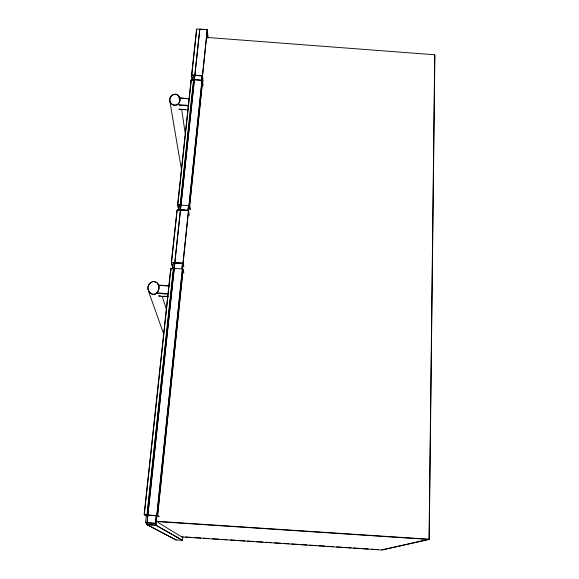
<?xml version="1.0" encoding="UTF-8"?>
<svg xmlns="http://www.w3.org/2000/svg" width="579" height="579" viewBox="0 0 579 579"><rect width="100%" height="100%" fill="white"/><g stroke="black" fill="none" stroke-linecap="round" stroke-linejoin="round"><path stroke-width="0.87" d="M429.053 538.926L434.728 54.983M429.22 538.948L434.872 55.099M182.523 540.135L182.863 536.538M155.447 523.192L156.214 515.809M181.907 268.728L182.443 263.575M187.994 210.213L188.457 205.762M201.528 80.097L201.948 76.066M155.541 523.199L156.308 515.824M181.994 268.765L182.53 263.604M188.074 210.249L188.537 205.798M201.601 80.141L202.02 76.11M155.802 524.921L207.202 29.826M155.946 524.936L207.318 29.898L207.962 38.098M157.495 515.303L182.935 269.734M189.557 205.74L202.462 81.212M157.662 515.324L183.08 269.792M189.702 205.806L202.592 81.292M144.164 514.123L170.689 268.794M171.384 262.193L177.015 210.141M177.659 204.351L191.092 80.112M191.642 74.829L196.571 29.247M144.374 514.123L170.892 268.728M171.543 262.149L177.174 210.083M177.854 204.278L191.28 80.018M191.801 74.749L196.73 29.16M145.553 522.54L146.422 515.165M172.868 268.113L173.497 262.931M179.15 209.605L179.7 205.125M193.118 79.504L193.618 75.436M147.03 514.297L173.324 268.902M180.228 204.452L193.545 80.184M147.29 514.326L173.555 268.996M180.46 204.553L193.762 80.315M146.813 524.342L199.712 29.319M146.928 524.342L199.82 29.261M171.37 96.063C164.204 106.174 182.95 108.924 179.533 97.279M150.866 282.639C142.304 288.574 154.289 301.189 158.653 290.014A8.62 8.041 -14.4 0 0 159.03 286.648C158.972 282.661 153.992 279.809 150.801 282.581M150.279 283.145C143.085 289.63 154.6 300.32 158.508 289.934A8.482 7.918 -14.4 0 0 158.878 286.627L157.336 283.095L154.253 281.568M171.782 95.542L173.57 94.457L175.567 94.174M151.503 282.219L152.168 281.901M174.25 94.312C163.567 97.41 174.605 112.572 179.7 101.615A7.983 7.006 -3.5 0 0 180.026 98.698L179.664 97.308L177.934 95.13M382.082 549.855L429.162 539.259M381.923 550.007L428.945 539.469M152.856 281.683L153.551 281.575M147.088 524.531L155.606 525.095M147.088 524.675L155.606 525.233M185.504 537.001L191.801 537.413M194.501 537.587L200.797 538M203.497 538.173L208.896 538.528M212.5 538.767L218.797 539.179M221.496 539.353L226.896 539.708M230.493 539.946L235.892 540.294M238.591 540.475L244.888 540.887M247.588 541.061L253.892 541.474M256.591 541.654L262.888 542.067M265.587 542.241L270.986 542.595M274.584 542.827L280.88 543.24M283.58 543.42L288.979 543.775M291.678 543.949L297.982 544.361M300.682 544.535L306.979 544.948M309.678 545.129L315.975 545.541M318.674 545.715L324.971 546.127M327.671 546.308L333.07 546.663M336.674 546.894L342.073 547.249M344.773 547.423L351.069 547.835M353.769 548.016L360.066 548.429M362.765 548.602L368.164 548.957M371.761 549.196L378.065 549.609M181.878 536.914L381.677 549.999M176.146 539.946L182.298 540.258M144.663 514.47L146.668 514.608M144.663 514.731L146.668 514.869M146.574 514.97L156.127 515.6M146.552 515.049L156.106 515.679M156.808 521.317L428.764 539.201M156.808 521.556L428.713 539.433M145.734 522.671L155.317 523.3M145.734 522.765L155.317 523.394M156.909 292.858L168.04 293.647M156.902 293.35L168.04 294.139M158.711 295.826L160.405 295.941M163.799 296.18L168.033 296.477M158.624 296.064L167.961 296.723M177.463 209.793L188.139 210.568M177.435 209.88L188.11 210.655M171.76 262.388L182.653 263.17M171.76 262.62L182.653 263.394M173.613 262.844L182.363 263.416M173.034 268.2L181.784 268.924M171.261 268.345L173.099 268.475M171.218 268.475L173.056 268.605M172.969 268.765L174.749 268.895M172.94 268.851L174.728 268.974M158.697 285.056L168.938 285.787M158.617 285.302L169.719 286.084M178.115 204.568L179.91 204.698M178.115 204.85L188.37 205.617M179.316 209.685L187.878 210.307M179.316 209.786L187.878 210.409M192.004 74.959L202.136 75.726M191.996 75.198L202.129 75.958M193.277 79.562L201.412 80.177M193.277 79.67L201.412 80.278M191.584 79.793L193.328 79.859M178.889 97.894L189.912 98.72M178.824 98.025L189 98.785M178.933 104.698L188.291 105.392M178.925 105.204L188.276 105.906M179.613 109.178L185.512 109.619M178.708 109.243L187.98 109.938M199.979 29.145L207.079 29.659M196.969 28.993L206.935 29.71M206.942 37.44L434.489 54.759M175.546 94.218L176.226 94.276M176.182 94.312L177.463 94.746M176.798 94.5L179.36 96.671M146.813 524.531L175.922 539.831M146.928 524.675L176.009 539.932M145.633 522.765L147.146 523.525M155.802 525.254L182.399 540.352M155.946 525.131L182.501 540.258M144.164 514.478L146.451 515.867M144.381 514.738L146.661 516.121M158.067 522.482L181.647 536.892M157.495 515.694L158.972 516.7M157.662 515.549L159.138 516.555M148.39 290.947L163.763 334.119M162.236 296.296L166.028 308.368M170.747 268.613L171.196 270.357M171.543 262.685L173.07 268.772M171.384 262.504L172.911 268.598M183.116 269.684L183.883 273.179M182.986 269.539L183.565 272.166M183.109 263.344L183.861 266.847M177.652 204.742L178.694 210.025M177.847 204.952L178.882 210.235M188.551 210.85L189.304 215.279M169.799 100.978L181.538 170.045M189.702 206.052L190.288 209.612M189.55 206.167L190.136 209.728M181.661 109.453L185.2 133.445M191.135 80.025L191.352 81.813M191.787 75.306L192.315 79.786M191.642 75.147L192.271 80.532M193.806 80.22L194.11 82.906M202.505 81.111L203.055 85.714M202.549 75.972L203.063 81.342M207.239 29.761L207.383 32.554M207.593 34.255L207.818 37.946"/></g></svg>
